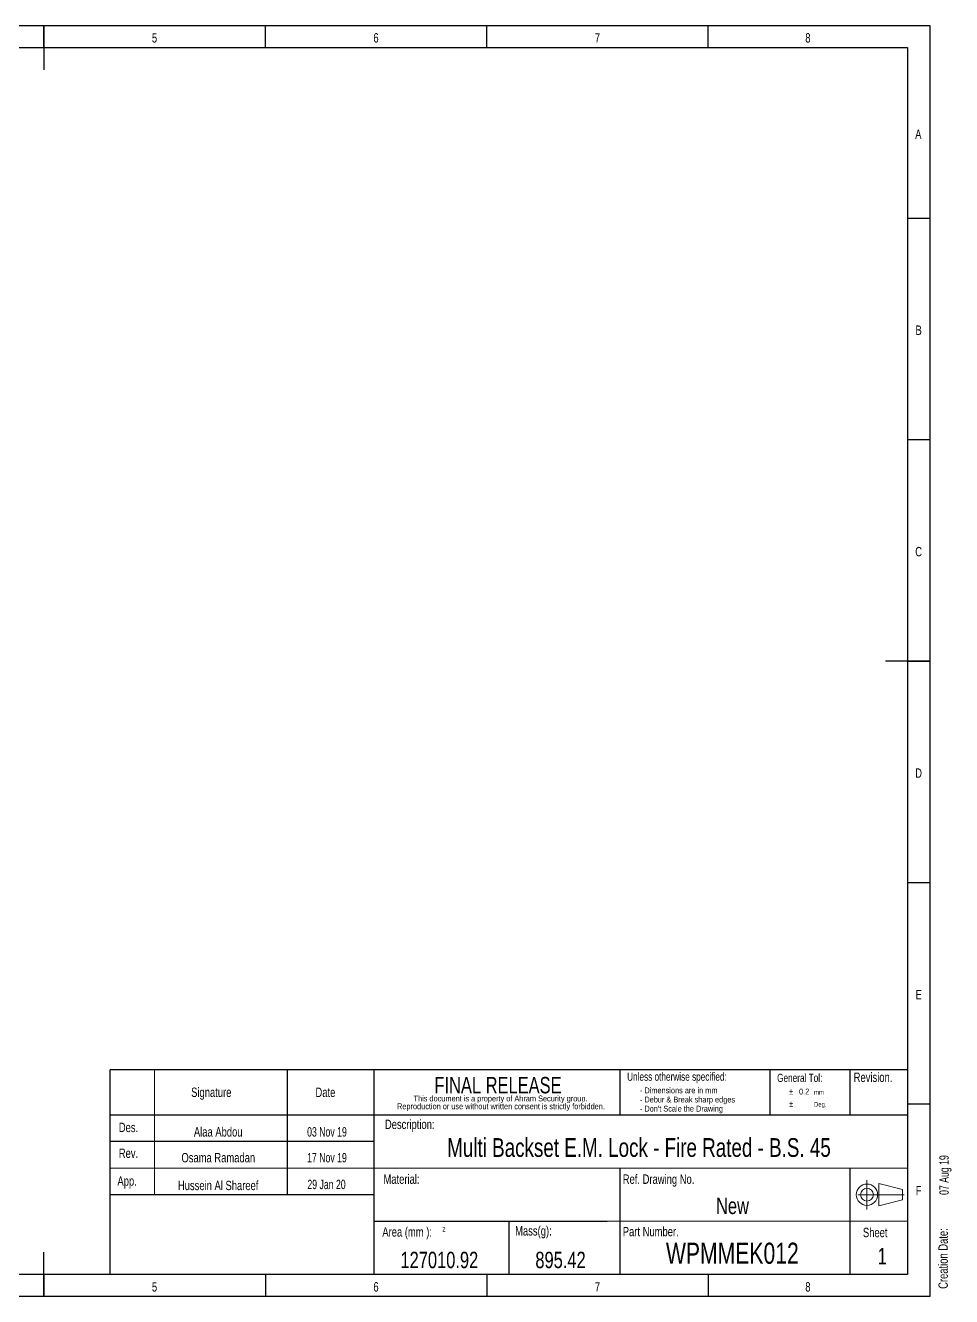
# Model space of a CAD drawing. Header units: millimetres. Extents: x 4 to 420, y 5 to 292.
# Drawn here: x 210.8 to 419.9, y 5 to 292 of the extents above; entities that cross this region are included whole.
import ezdxf

# ---------------------------------------------------------------- set-up
doc = ezdxf.new("R2010")
doc.units = ezdxf.units.MM
doc.linetypes.add('CENTERX2', pattern=[20.32, 12.7, -2.54, 2.54, -2.54])
doc.layers.add('FORMAT', color=7, linetype='Continuous')
doc.styles.add('SLDTEXTSTYLE0', font='TXT', dxfattribs={"width": 0.75})
doc.styles.add('SLDTEXTSTYLE4', font='TXT', dxfattribs={"width": 0.694444})

# ---------------------------------------------------------------- blocks, each defined once
blk = doc.blocks.new('SW_NOTE_0_1')
at = {"layer": 'FORMAT', "color": 0, "char_height": 1.3229, "attachment_point": 1, "style": 'SLDTEXTSTYLE0'}
for s, insert in [('- Dimensions are in mm', (0, 1.71)), ('- Debur & Break sharp edges', (0, -0.36)), ("- Don't Scale the Drawing", (0, -2.42))]:
    blk.add_mtext(s, dxfattribs=dict(at, insert=insert))
blk = doc.blocks.new('SW_NOTE_0_2')
at = {"layer": 'FORMAT', "color": 0, "attachment_point": 1, "style": 'SLDTEXTSTYLE0'}
for s, insert, char_height in [('%%p', (0, 1.71), 1.323), ('0.2', (2.25, 1.71), 1.323), ('mm', (5.65, 1.44), 1.058), ('%%p', (0, -1.06), 1.323), ('Deg.', (5.65, -1.32), 1.058)]:
    blk.add_mtext(s, dxfattribs=dict(at, insert=insert, char_height=char_height))
blk = doc.blocks.new('SW_NOTE_0_3')
at = {"layer": 'FORMAT', "color": 0, "char_height": 1.3229, "attachment_point": 2, "style": 'SLDTEXTSTYLE0'}
for s, insert in [('Reproduction or use without written consent is strictly forbidden.', (22.49, -0.06)), ('This document is a property of Ahram Security group.', (22.39, 1.71))]:
    blk.add_mtext(s, dxfattribs=dict(at, insert=insert))

msp = doc.modelspace()

# ---------------------------------------------------------------- linework, layer by layer
at = {"color": 7, "linetype": 'Continuous', "lineweight": 25}
for p, q in [((15, 292), (415, 292)), ((215, 292), (215, 282)), ((215, 287), (215, 292)), ((265, 287), (265, 292)), ((315, 287), (315, 292)), ((365, 287), (365, 292)), ((415, 292), (415, 5)), ((20, 287), (410, 287)), ((410, 287), (410, 10)), ((410, 248.5), (415, 248.5)), ((410, 198.5), (415, 198.5)), ((415, 148.5), (405, 148.5)), ((410, 148.5), (415, 148.5)), ((410, 98.5), (415, 98.5)), ((410, 48.5), (415, 48.5)), ((215, 5), (215, 15)), ((410, 10), (20, 10)), ((215, 10), (215, 5)), ((265, 10), (265, 5)), ((315, 10), (315, 5)), ((365, 10), (365, 5)), ((415, 5), (15, 5))]:
    msp.add_line(p, q, dxfattribs=at)
at = {"layer": 'FORMAT'}
for p, q in [((410, 56.17), (230, 56.17)), ((230, 10), (230, 56.17)), ((397, 46), (397, 56.17)), ((320, 22), (320, 10))]:
    msp.add_line(p, q, dxfattribs=at)
at = {"layer": 'FORMAT', "color": 7, "linetype": 'Continuous', "lineweight": 18}
for p, q in [((240, 56.17), (240, 28)), ((297.16, 34), (230, 34)), ((297.16, 34), (410, 34)), ((403.47, 30.51), (403.47, 25.49)), ((408.81, 29.18), (403.47, 30.51)), ((408.81, 29.18), (408.81, 26.82)), ((408.81, 26.82), (403.47, 25.49)), ((342.2, 22), (410, 22))]:
    msp.add_line(p, q, dxfattribs=at)
at = {"layer": 'FORMAT', "color": 7}
for p, q in [((270, 28), (270, 56.17)), ((289.5, 56.17), (289.5, 10)), ((379, 46), (379, 56.17)), ((230, 46), (410, 46)), ((289.5, 40), (230, 40)), ((345, 34), (345, 10)), ((397, 10), (397, 34)), ((289.5, 28), (230, 28)), ((289.5, 22), (342.2, 22)), ((345, 10), (345, 10))]:
    msp.add_line(p, q, dxfattribs=at)
at = {"layer": 'FORMAT', "color": 7, "linetype": 'Continuous'}
msp.add_line((345, 56.17), (345, 46), dxfattribs=at)
at = {"layer": 'FORMAT', "color": 7, "linetype": 'CENTERX2', "lineweight": 18}
for p, q in [((400.82, 31.31), (400.82, 24.69)), ((398.79, 28), (409.2, 28))]:
    msp.add_line(p, q, dxfattribs=at)
at = {"layer": 'FORMAT', "color": 7, "lineweight": 18}
msp.add_line((230, 10), (410, 10), dxfattribs=at)
at = {"layer": 'FORMAT', "color": 7, "linetype": 'Continuous', "lineweight": 18}
for radius in [2.41, 1.46]:
    msp.add_circle((400.82, 28), radius, dxfattribs=at)

# ---------------------------------------------------------------- block references
at = {"layer": 'FORMAT'}
msp.add_blockref('SW_NOTE_0_1', (349.56, 50.51), dxfattribs=at)
at = {"layer": 'FORMAT', "color": 7}
for name, p in [('SW_NOTE_0_2', (383.23, 50.24)), ('SW_NOTE_0_3', (295.7, 48.68))]:
    msp.add_blockref(name, p, dxfattribs=at)

# ---------------------------------------------------------------- texts
at = {"color": 7, "linetype": 'Continuous', "lineweight": 0, "char_height": 2.12, "attachment_point": 2, "style": 'SLDTEXTSTYLE0'}
for s, insert in [('5', (239.98, 290.25)), ('6', (289.98, 290.25)), ('7', (339.98, 290.25)), ('8', (387.48, 290.25)), ('A', (412.41, 268.5)), ('B', (412.48, 224.25)), ('C', (412.48, 174.25)), ('D', (412.47, 124.25)), ('E', (412.5, 74.25)), ('F', (412.48, 30)), ('5', (239.98, 8.25)), ('6', (289.98, 8.25)), ('7', (339.98, 8.25)), ('8', (387.48, 8.25))]:
    msp.add_mtext(s, dxfattribs=dict(at, insert=insert))
at = {"layer": 'FORMAT'}
for s, insert, char_height, attachment_point, style in [('FINAL RELEASE', (317.52, 54.58), 3.7042, 2, 'SLDTEXTSTYLE0'), ('Alaa Abdou', (254.36, 43.25), 2.117, 2, 'SLDTEXTSTYLE0'), ('03 Nov 19', (278.91, 43.25), 2.117, 2, 'SLDTEXTSTYLE4'), ('Osama Ramadan', (254.38, 37.42), 2.1167, 2, 'SLDTEXTSTYLE0'), ('17 Nov 19', (278.91, 37.42), 2.117, 2, 'SLDTEXTSTYLE4'), ('Hussein Al Shareef', (254.35, 31.15), 2.1167, 2, 'SLDTEXTSTYLE0'), ('29 Jan 20', (278.81, 31.38), 2.117, 2, 'SLDTEXTSTYLE4'), ('2', (304.94, 20.73), 1.06, 1, 'SLDTEXTSTYLE0'), ('127010.92', (304.28, 15.12), 3.704, 2, 'SLDTEXTSTYLE0'), ('895.42', (331.64, 15.12), 3.704, 2, 'SLDTEXTSTYLE0')]:
    msp.add_mtext(s, dxfattribs=dict(at, insert=insert, char_height=char_height, attachment_point=attachment_point, style=style))
at = {"layer": 'FORMAT', "color": 7, "style": 'SLDTEXTSTYLE0'}
for s, insert, char_height, attachment_point in [('Unless otherwise specified:', (346.67, 55.58), 1.8521, 1), ('General Tol:', (380.53, 55.31), 1.8521, 1), ('Revision.', (397.82, 55.57), 2.117, 1), ('Signature', (248.25, 52.18), 2.117, 1), ('Date', (276.32, 52.18), 2.117, 1), ('Des.', (231.92, 44.25), 2.117, 1), ('Description:', (291.99, 44.94), 2.1167, 1), ('Multi Backset E.M. Lock - Fire Rated - B.S. 45', (349.35, 40.77), 4.2333, 2), ('Rev.', (231.92, 38.42), 2.117, 1), ('App.', (231.61, 32.15), 2.117, 1), ('Material:', (291.67, 32.57), 2.117, 1), ('Ref. Drawing No.', (345.69, 32.57), 2.1167, 1), ('New', (370.46, 27.34), 3.704, 2), ('Area (mm ):', (291.41, 20.66), 2.1167, 1), ('Mass(g):', (321.39, 20.9), 2.117, 1), ('Part Number.', (345.69, 20.74), 2.1167, 1), ('Sheet', (399.91, 20.53), 2.117, 1), ('WPMMEK012', (370.43, 17.17), 4.763, 2), ('1', (404.26, 15.96), 3.7, 2)]:
    msp.add_mtext(s, dxfattribs=dict(at, insert=insert, char_height=char_height, attachment_point=attachment_point))
at = {"layer": 'FORMAT', "attachment_point": 1, "rotation": 90}
for s, insert, char_height, style in [('07 Aug 19', (417.16, 27.95), 2.117, 'SLDTEXTSTYLE4'), ('Creation Date:', (416.95, 6.74), 2.1167, 'SLDTEXTSTYLE0')]:
    msp.add_mtext(s, dxfattribs=dict(at, insert=insert, char_height=char_height, style=style))

doc.saveas('drawing.dxf')
